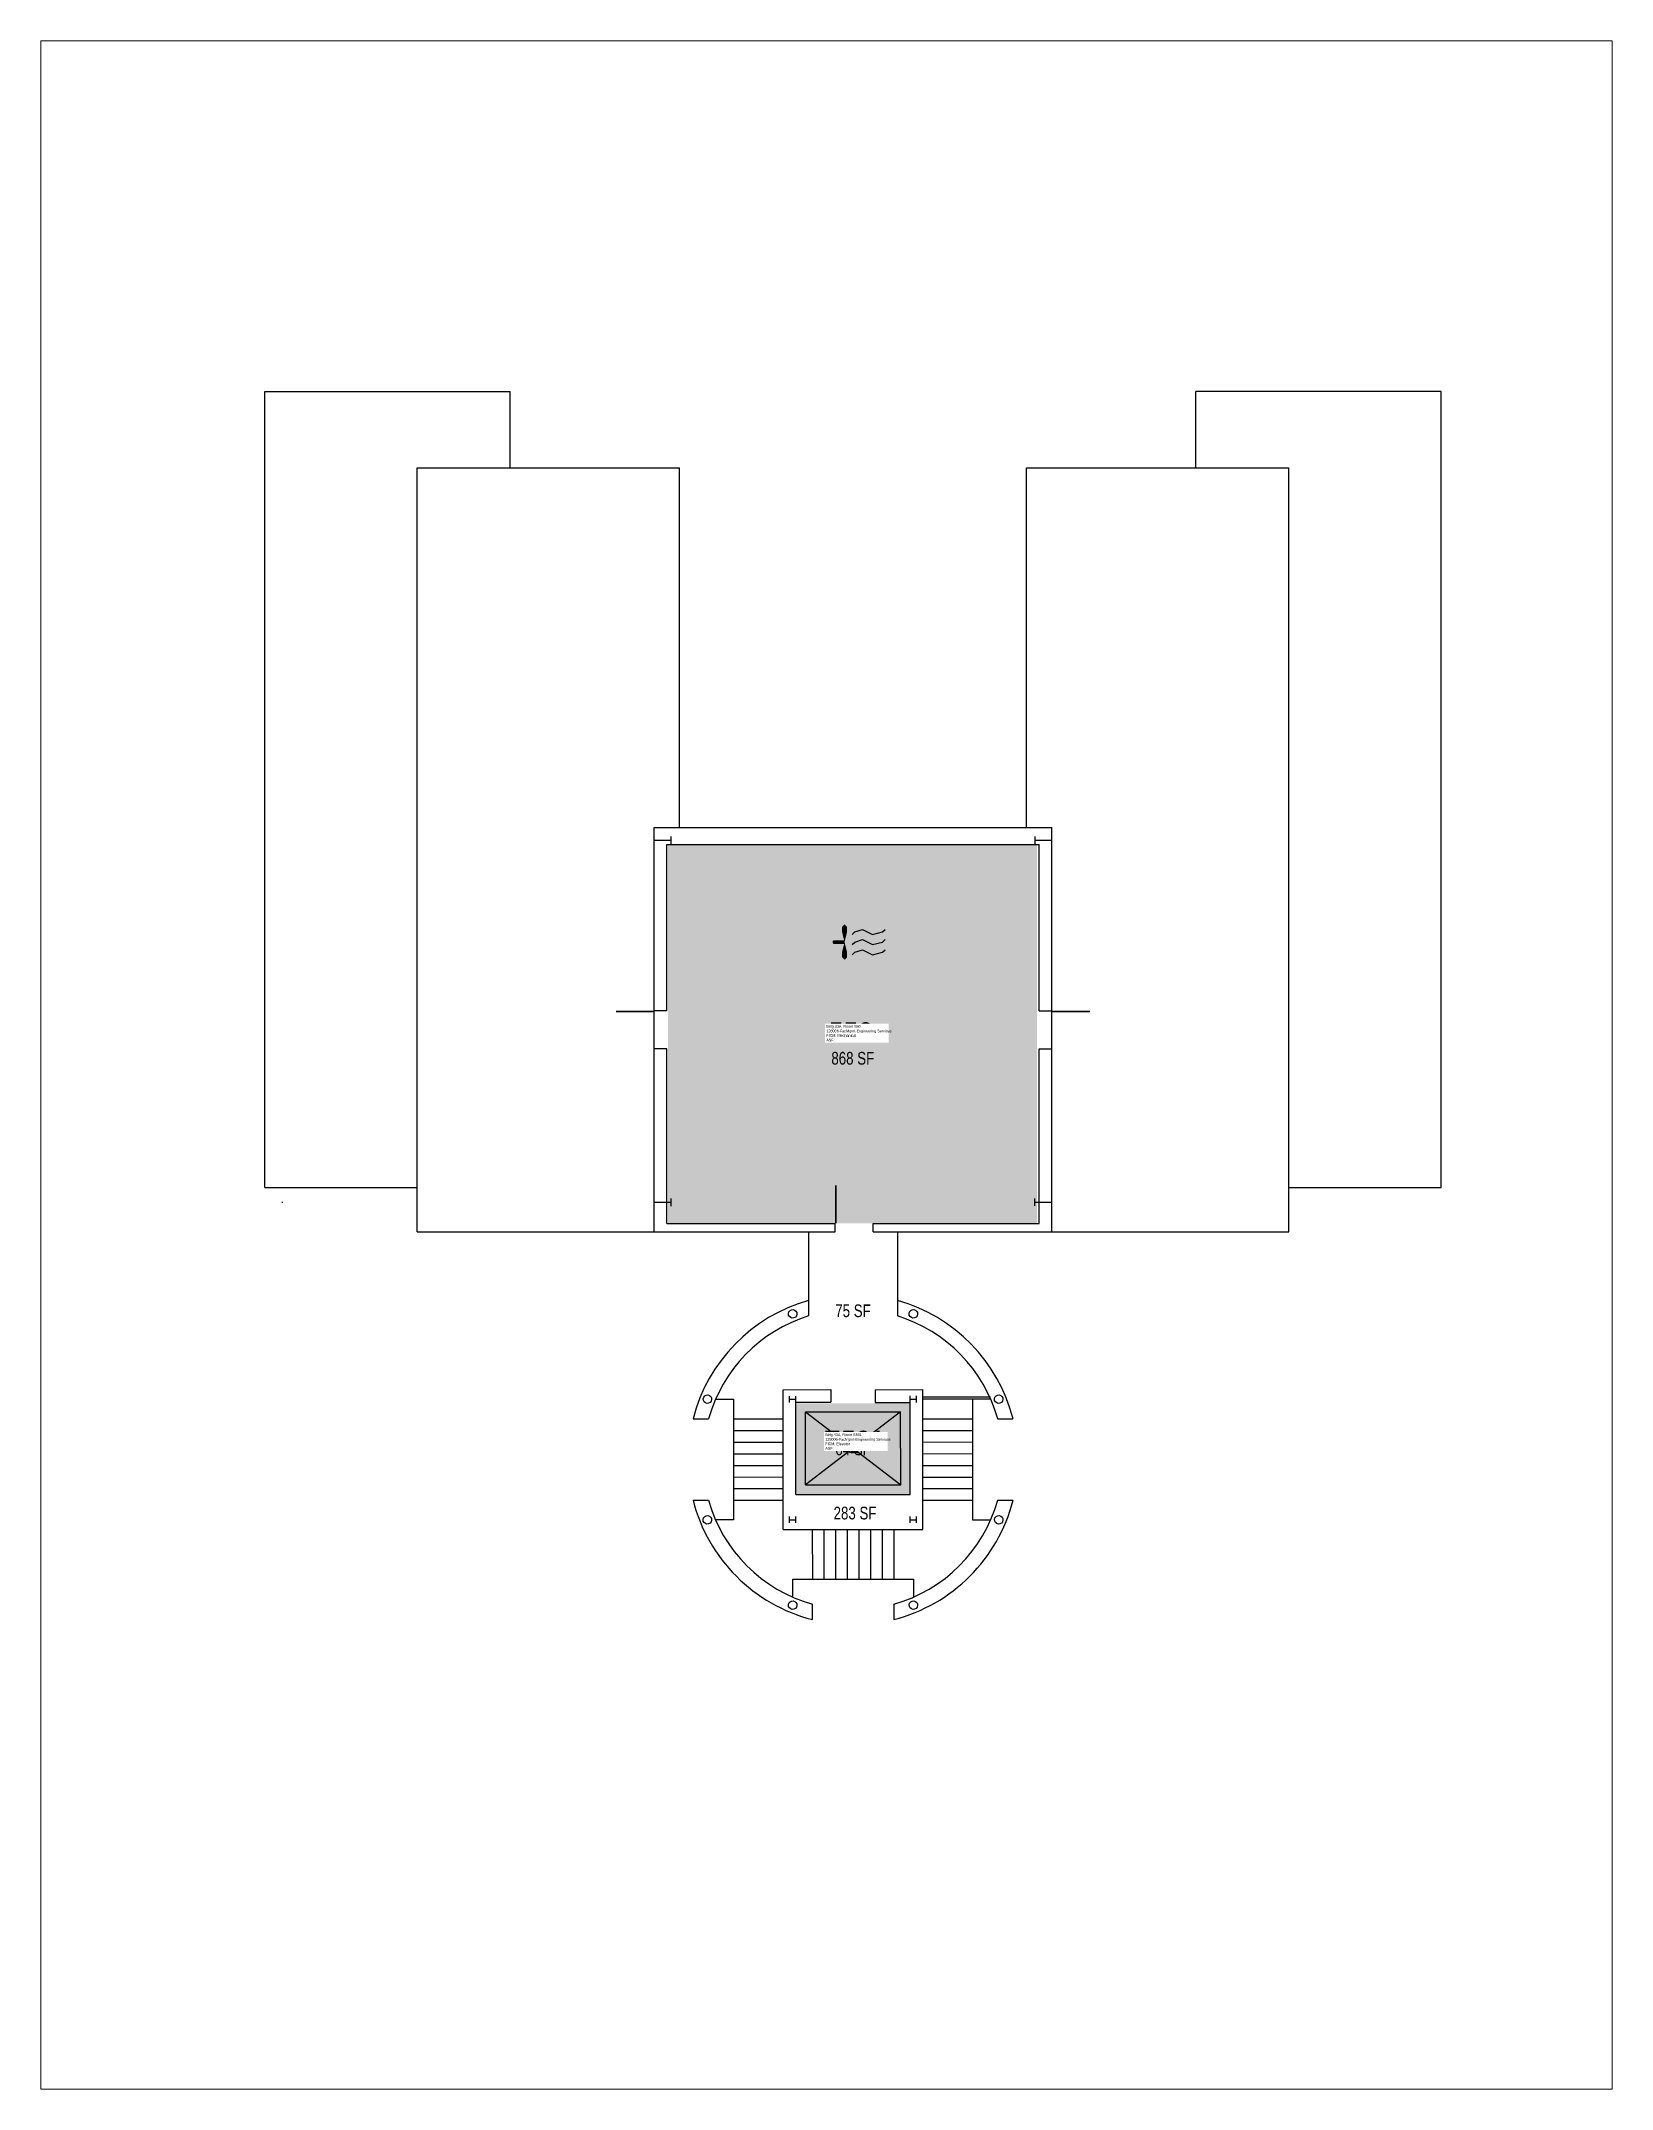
# Paper-space layout 'Layout1' of a CAD drawing. Header units: inches. Extents: x 0 to 8.2, y 0 to 10.7.
# The model-space entities are those that its viewports show. They can reach past a viewport. Long polylines and large blocks are cut down to what shows.
import ezdxf
from ezdxf.enums import TextEntityAlignment as Align

# ---------------------------------------------------------------- set-up
doc = ezdxf.new("R2010")
doc.units = ezdxf.units.IN
doc.header["$LTSCALE"] = 100
doc.header["$MEASUREMENT"] = 0
doc.layers.get('0').update_dxf_attribs({"linetype": 'CONTINUOUS'})
doc.layers.get('Defpoints').update_dxf_attribs({"linetype": 'CONTINUOUS'})
for name, color, linetype in [('A-COLS', 5, 'CONTINUOUS'), ('A-DOOR', 2, 'CONTINUOUS'), ('A-FLOR', 3, 'CONTINUOUS'), ('A-IDEN-ICON', 4, 'CONTINUOUS'), ('A-IDEN-RNUM', 7, 'CONTINUOUS'), ('A-IDEN-SNUM', 4, 'CONTINUOUS'), ('A-IDEN-VNUM', 4, 'CONTINUOUS'), ('A-ROOF', 2, 'CONTINUOUS'), ('A-WALL', 5, 'CONTINUOUS'), ('AREA-TEXT', 3, 'CONTINUOUS'), ('Rooms-Category-Color', 7, 'CONTINUOUS'), ('Rooms-College-Color', 7, 'CONTINUOUS'), ('Rooms-Department-Color', 7, 'CONTINUOUS'), ('Rooms-Division-Color', 7, 'CONTINUOUS'), ('Rooms-Information', 7, 'CONTINUOUS')]:
    doc.layers.add(name, color=color, linetype=linetype)
doc.styles.add('CP_AREA', font='arial.ttf', dxfattribs={"height": 15})
doc.styles.add('CP_ROOMVNUMBER', font='arial.ttf', dxfattribs={"width": 0.85, "height": 0.075})
doc.styles.add('ROOMSNUMBER', font='TXT.SHX', dxfattribs={"height": 1})

# ---------------------------------------------------------------- blocks, each defined once
blk = doc.blocks.new('COL1')
for p, q in [((-0.5, 0.5), (0.5, 0.5)), ((0, 0.5), (0, -0.5)), ((-0.5, -0.5), (0.5, -0.5))]:
    blk.add_line(p, q)
blk = doc.blocks.new('CPMECH')
for p, q in [((0.005, 0.025), (0.015, 0.035)), ((0.015, 0.035), (0.045, 0.045)), ((0.015, -0.005), (0.045, 0.005)), ((0.045, 0.045), (0.085, 0.025)), ((0.045, 0.005), (0.085, -0.015)), ((0.085, 0.025), (0.125, 0.035)), ((0.125, 0.035), (0.135, 0.045)), ((0.125, -0.005), (0.135, 0.005)), ((0.005, -0.015), (0.015, -0.005)), ((0.005, -0.055), (0.015, -0.045)), ((0.015, -0.045), (0.045, -0.035)), ((0.045, -0.035), (0.085, -0.055)), ((0.085, -0.015), (0.125, -0.005)), ((0.085, -0.055), (0.125, -0.045)), ((0.125, -0.045), (0.135, -0.035))]:
    blk.add_line(p, q)
at = {"const_width": 0.0075}
blk.add_lwpolyline([(-0.0682, -0.0069, 1), (-0.0618, -0.0031, 1)], format="xyb", close=True, dxfattribs=at)
at = {"const_width": 0.015}
blk.add_lwpolyline([(-0.025, -0.005), (-0.065, -0.005)], dxfattribs=at)
for points in [[(-0.025, -0.005, 0, 0.02, 0), (-0.025, 0.035, 0.02, 0.02, 0), (-0.025, 0.055, 0.02, 0, 0), (-0.025, 0.065, 0, 0, 0)], [(-0.025, -0.005, 0, 0.02, 0), (-0.025, -0.045, 0.02, 0.02, 0), (-0.025, -0.065, 0.02, 0, 0), (-0.025, -0.075, 0, 0, 0)]]:
    blk.add_lwpolyline(points, format="xyseb")

msp = doc.modelspace()

# ---------------------------------------------------------------- hatches: boundary and pattern name
at = {"layer": 'Rooms-Category-Color', "true_color": 0xadadad}
for points in [[(69216760.6, 27666800.8), (69216928.9, 27666484.8), (69217236.9, 27666648.8), (69217068.7, 27666964.8)], [(69217115.6, 27666391.6), (69217156, 27666315.7), (69217251.3, 27666366.4), (69217210.9, 27666442.3)]]:
    msp.add_hatch(color=253, dxfattribs=at).paths.add_polyline_path(points)
at = {"layer": 'Rooms-College-Color', "true_color": 0xadadad}
for points in [[(69216760.6, 27666800.8), (69216928.9, 27666484.8), (69217236.9, 27666648.8), (69217068.7, 27666964.8)], [(69217115.6, 27666391.6), (69217156, 27666315.7), (69217251.3, 27666366.4), (69217210.9, 27666442.3)]]:
    msp.add_hatch(color=253, dxfattribs=at).paths.add_polyline_path(points)
at = {"layer": 'Rooms-Department-Color', "true_color": 0xacacac}
for points in [[(69216760.6, 27666800.8), (69216928.9, 27666484.8), (69217236.9, 27666648.8), (69217068.7, 27666964.8)], [(69217115.6, 27666391.6), (69217156, 27666315.7), (69217251.3, 27666366.4), (69217210.9, 27666442.3)]]:
    msp.add_hatch(color=253, dxfattribs=at).paths.add_polyline_path(points)
at = {"layer": 'Rooms-Division-Color', "true_color": 0xadadad}
for points in [[(69216760.6, 27666800.8), (69216928.9, 27666484.8), (69217236.9, 27666648.8), (69217068.7, 27666964.8)], [(69217115.6, 27666391.6), (69217156, 27666315.7), (69217251.3, 27666366.4), (69217210.9, 27666442.3)]]:
    msp.add_hatch(color=253, dxfattribs=at).paths.add_polyline_path(points)

# ---------------------------------------------------------------- linework, layer by layer
at = {"layer": 'A-COLS'}
for centre in [(69217173.8, 27666518.5), (69217282.9, 27666485.2), (69217073.1, 27666464.9), (69217336.5, 27666384.6), (69217039.9, 27666355.8), (69217303.2, 27666275.5), (69217093.4, 27666255.2), (69217202.5, 27666221.9)]:
    msp.add_circle(centre, 4, dxfattribs=at)
at = {"layer": 'A-DOOR'}
for points in [[(69217155.2, 27666832.1, 1.5, 1.5, 0), (69217187, 27666849.1, 0, 0, 0), (69217187.3, 27666848.4, 0, 0, -0.414214), (69217170.4, 27666800.3, 0, 0, -0.414214)], [(69216823.3, 27666655.4, 1.5, 1.5, 0), (69216791.5, 27666638.5, 0, 0, 0), (69216791.9, 27666637.9, 0, 0, 0.414214), (69216841.2, 27666625, 0, 0, 0.414214)], [(69217069, 27666559.4, 1.5, 1.5, 0), (69217052.1, 27666591.2, 0, 0, 0), (69217052.8, 27666591.5, 0, 0, -0.414214), (69217100.8, 27666574.6, 0, 0, -0.414214)]]:
    msp.add_lwpolyline(points, format="xyseb", dxfattribs=at)
at = {"layer": 'A-FLOR'}
for p, q in [((69217124.2, 27666579.7), (69217161.5, 27666509.7)), ((69217050, 27666540.2), (69217087.3, 27666470.2)), ((69217275.2, 27666483.4), (69217218.7, 27666453.3)), ((69217276.2, 27666481.6), (69217219.6, 27666451.5)), ((69217261.1, 27666473.6), (69217314.7, 27666373)), ((69217228.3, 27666435.2), (69217269.8, 27666457.3)), ((69217233.5, 27666425.5), (69217275, 27666447.6)), ((69217238.7, 27666415.8), (69217280.1, 27666437.9)), ((69217127.3, 27666388.8), (69217206.7, 27666431.1)), ((69217206.7, 27666431.1), (69217159.7, 27666327.9)), ((69217239.2, 27666370.2), (69217206.7, 27666431.1)), ((69217243.8, 27666406.1), (69217285.3, 27666428.1)), ((69217249, 27666396.3), (69217290.5, 27666418.4)), ((69217254.2, 27666386.6), (69217295.7, 27666408.7)), ((69217259.3, 27666376.9), (69217300.8, 27666399)), ((69217127.3, 27666388.8), (69217239.2, 27666370.2)), ((69217159.7, 27666327.9), (69217127.3, 27666388.8)), ((69217264.5, 27666367.2), (69217306, 27666389.3)), ((69217314.7, 27666373), (69217329.7, 27666381)), ((69217046.6, 27666359.4), (69217061.6, 27666367.4)), ((69217061.6, 27666367.4), (69217115.2, 27666266.8)), ((69217070.3, 27666351.1), (69217111.8, 27666373.2)), ((69217075.5, 27666341.4), (69217117, 27666363.4)), ((69217159.7, 27666327.9), (69217239.2, 27666370.2)), ((69217080.7, 27666331.6), (69217122.1, 27666353.7)), ((69217085.8, 27666321.9), (69217127.3, 27666344)), ((69217091, 27666312.2), (69217132.5, 27666334.3)), ((69217096.2, 27666302.5), (69217137.7, 27666324.6)), ((69217233.7, 27666319.7), (69217255.8, 27666278.2)), ((69217243.4, 27666324.9), (69217265.5, 27666283.4)), ((69217253.2, 27666330), (69217275.2, 27666288.5)), ((69217101.3, 27666292.8), (69217142.8, 27666314.9)), ((69217106.5, 27666283.1), (69217148, 27666305.2)), ((69217190.9, 27666243.7), (69217291.6, 27666297.2)), ((69217194.9, 27666299), (69217217, 27666257.5)), ((69217204.6, 27666304.2), (69217226.7, 27666262.7)), ((69217214.3, 27666309.3), (69217236.4, 27666267.9)), ((69217224, 27666314.5), (69217246.1, 27666273)), ((69217291.6, 27666297.2), (69217299.6, 27666282.2)), ((69217185.2, 27666293.8), (69217207.3, 27666252.4)), ((69217115.2, 27666266.8), (69217100.1, 27666258.8)), ((69217199, 27666228.6), (69217190.9, 27666243.7))]:
    msp.add_line(p, q, dxfattribs=at)
at = {"layer": 'A-ROOF'}
for p, q in [((69217204.8, 27667522.1), (69217000, 27667413.1)), ((69217558.2, 27666858.3), (69217204.8, 27667522.1)), ((69217033.8, 27667349.5), (69217000, 27667413.1)), ((69216892.6, 27667274.3), (69217111.5, 27667390.9)), ((69217450.8, 27666753.6), (69217111.5, 27667390.9)), ((69217052.4, 27666974.2), (69216892.6, 27667274.3)), ((69216384.1, 27667003.7), (69216603.1, 27667120.2)), ((69216762.8, 27666820.1), (69216603.1, 27667120.2)), ((69216223.2, 27666999.5), (69216428, 27667108.6)), ((69216461.8, 27667045), (69216428, 27667108.6)), ((69216576.6, 27666335.8), (69216223.2, 27666999.5)), ((69216723.4, 27666366.4), (69216384.1, 27667003.7)), ((69217431.1, 27666790.7), (69217558.2, 27666858.3)), ((69217253.1, 27666648.3), (69217450.8, 27666753.6)), ((69216723.4, 27666366.4), (69216921.2, 27666471.6)), ((69216576.6, 27666335.8), (69216703.7, 27666403.4))]:
    msp.add_line(p, q, dxfattribs=at)
at = {"layer": 'A-WALL'}
for p, q in [((69216741.7, 27666808.8), (69217073.5, 27666985.5)), ((69217171.8, 27666801), (69217073.5, 27666985.5)), ((69216759.8, 27666800.3), (69217070.5, 27666965.7)), ((69217144.3, 27666827.2), (69217070.5, 27666965.7)), ((69217144.3, 27666827.2), (69217154.8, 27666832.8)), ((69216839.9, 27666624.3), (69216741.7, 27666808.8)), ((69216833.5, 27666661.7), (69216759.8, 27666800.3)), ((69217161.2, 27666795.4), (69217171.8, 27666801)), ((69217253.1, 27666648.3), (69217171.8, 27666801)), ((69217238.7, 27666649.7), (69217161.2, 27666795.4)), ((69216833.5, 27666661.7), (69216823, 27666656.1)), ((69217100.1, 27666576), (69217238.7, 27666649.7)), ((69217103.9, 27666568.9), (69217253.1, 27666648.3)), ((69216850.5, 27666630), (69216839.9, 27666624.3)), ((69216928, 27666484.3), (69216850.5, 27666630)), ((69216921.2, 27666471.6), (69216839.9, 27666624.3)), ((69217103.9, 27666568.9), (69217100.1, 27666576)), ((69216921.2, 27666471.6), (69217072.1, 27666552)), ((69216928, 27666484.3), (69217068.4, 27666559)), ((69217072.1, 27666552), (69217068.4, 27666559)), ((69217290.7, 27666468.4), (69217303.5, 27666475.2)), ((69217175.7, 27666438.3), (69217215.4, 27666459.5)), ((69217277.4, 27666342.9), (69217215.4, 27666459.5)), ((69217175.7, 27666438.3), (69217181.3, 27666427.7)), ((69217181.3, 27666427.7), (69217210.4, 27666443.2)), ((69217251.3, 27666366.4), (69217210.4, 27666443.2)), ((69217098.9, 27666397.4), (69217138.6, 27666418.6)), ((69217138.6, 27666418.6), (69217144.2, 27666408)), ((69217160.9, 27666280.9), (69217098.9, 27666397.4)), ((69217115.1, 27666392.5), (69217144.2, 27666408)), ((69217326.9, 27666400.4), (69217339.7, 27666407.2)), ((69217156, 27666315.7), (69217115.1, 27666392.5)), ((69217156, 27666315.7), (69217251.3, 27666366.4)), ((69217036.6, 27666333.1), (69217049.4, 27666339.9)), ((69217160.9, 27666280.9), (69217277.4, 27666342.9)), ((69216597.3, 27666330.9), (69216598.2, 27666331.4)), ((69216597.3, 27666330.9), (69216598.2, 27666331.4)), ((69217072.8, 27666265.2), (69217085.6, 27666272)), ((69217286.4, 27666267.6), (69217293.2, 27666254.8)), ((69217218.4, 27666231.4), (69217225.2, 27666218.7))]:
    msp.add_line(p, q, dxfattribs=at)
for radius, start, end in [(156, 42.3186, 102.4122), (142, 43.762, 100.8267), (156, 133.6492, 193.7427), (142, 135.2346, 192.2993), (142, 313.762, 12.2993), (156, 312.3186, 13.7427), (156, 222.3186, 283.7427), (142, 223.762, 282.2993)]:
    msp.add_arc((69217188.2, 27666370.2), radius, start, end, dxfattribs=at)

# ---------------------------------------------------------------- block references
at = {"layer": 'A-COLS', "rotation": 118.0306546709859}
for p, xscale, yscale, zscale in [((69217072.1, 27666971.2), 7.000000000465661, 15.99999999947438, 7.000000000465661), ((69216754.4, 27666802), 7.000000000465661, 15.99999999947438, 7.000000000465661), ((69217232.8, 27666669.3), 7.000000000465661, 15.99999999947438, 7.000000000465661), ((69216915.1, 27666500.1), 7.000000000465661, 15.99999999947438, 7.000000000465661), ((69217211.7, 27666447.3), 6.000000000000001, 6.000000000000001, 6.000000000000001), ((69217111.1, 27666393.7), 6.000000000000001, 6.000000000000001, 6.000000000000001), ((69217265.3, 27666346.7), 6.000000000000001, 6.000000000000001, 6.000000000000001), ((69217164.6, 27666293.1), 6.000000000000001, 6.000000000000001, 6.000000000000001)]:
    msp.add_blockref('COL1', p, dxfattribs=dict(at, xscale=xscale, yscale=yscale, zscale=zscale))
at = {"layer": 'A-IDEN-ICON', "xscale": 240, "yscale": 240, "zscale": 240, "rotation": 28.03065467098588}
msp.add_blockref('CPMECH', (69216956.1, 27666801.8), dxfattribs=at)

# ---------------------------------------------------------------- texts
at = {"layer": 'A-IDEN-RNUM', "style": 'ROOMSNUMBER'}
for s, p in [('0550-00', (69216996.5, 27666725.9)), ('E501-00', (69217185.8, 27666376.8))]:
    msp.add_text(s, height=1, rotation=28.0307, dxfattribs=at).set_placement(p, align=Align.MIDDLE)
at = {"layer": 'A-IDEN-SNUM', "style": 'ROOMSNUMBER'}
for s, p in [('043A055000', (69216996.5, 27666725.9)), ('043AE50100', (69217185.8, 27666376.8))]:
    msp.add_text(s, height=1, rotation=28.0307, dxfattribs=at).set_placement(p, align=Align.MIDDLE)
at = {"layer": 'A-IDEN-VNUM', "style": 'CP_ROOMVNUMBER'}
for s, p in [('550', (69216996.5, 27666725.9)), ('E501', (69217180.7, 27666386.8))]:
    msp.add_text(s, height=18, rotation=28.0307, dxfattribs=at).set_placement(p, align=Align.MIDDLE)
at = {"layer": 'AREA-TEXT', "style": 'CP_AREA', "width": 0.75}
for s, p in [('868 SF', (69217009.8, 27666704.7)), ('75 SF', (69217122.1, 27666494.2)), ('64 SF', (69217183.5, 27666379)), ('283 SF', (69217213.6, 27666326.4))]:
    msp.add_text(s, height=12, rotation=28.0307, dxfattribs=at).set_placement(p, align=Align.MIDDLE_CENTER)

# ---------------------------------------------------------------- next in the draw order: texts
at = {"layer": 'Rooms-Information', "char_height": 2.571, "width": 57.6, "attachment_point": 7, "rotation": 28.0307, "style": 'CP_ROOMVNUMBER', "bg_fill": 3, "box_fill_scale": 1.5, "bg_fill_color": 256, "bg_fill_true_color": 13158600, "bg_fill_transparency": 0}
for s, insert in [('Bldg.43A, Room 550^M^J128006-FacMgmt-Engineering Services^M^JFICM: Mechanical^M^JASF: ', (69216980.3, 27666707)), ('Bldg.43A, Room E501^M^J128006-FacMgmt-Engineering Services^M^JFICM: Elevator^M^JASF: ', (69217160.7, 27666366))]:
    msp.add_mtext(s, dxfattribs=dict(at, insert=insert))

psp = doc.layouts.get("Layout1")

# ---------------------------------------------------------------- viewports
at = {"layer": 'Defpoints', "view_target_point": (547.285, 149.492), "view_twist_angle": 331.96934532796}
psp.add_viewport(center=(4.125, 5.375), size=(8.25, 10.7499), view_center_point=(74098818.356, -8106694.766), view_height=1934.9807, dxfattribs=at)

doc.saveas('drawing.dxf')
